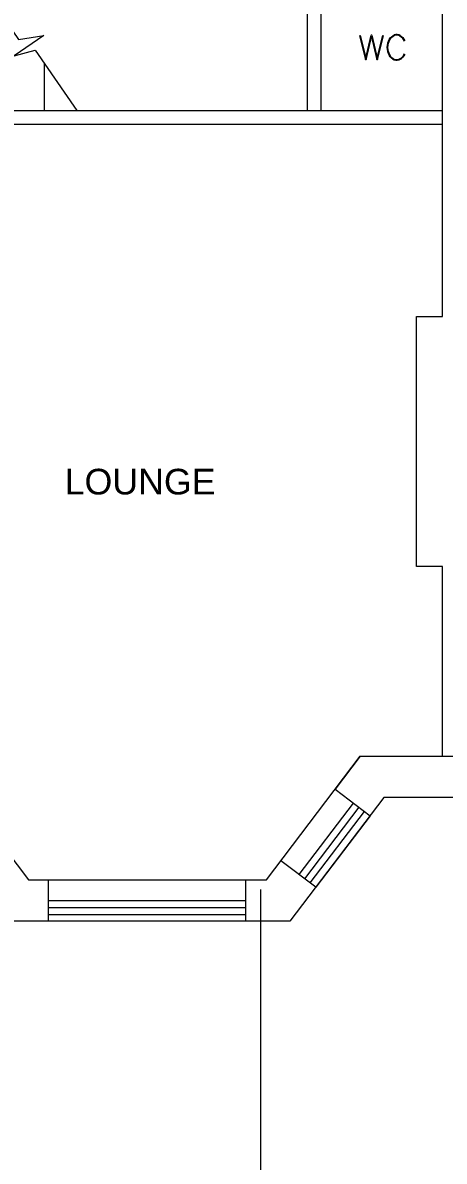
# Model space of a CAD drawing. Header units: millimetres. Extents: x -5841 to 140562, y 1006 to 102310.
# Drawn here: x 93730 to 96782, y 12008 to 20241 of the extents above; entities that cross this region are included whole.
import ezdxf

# ---------------------------------------------------------------- set-up
doc = ezdxf.new("R2010")
doc.units = ezdxf.units.MM
doc.header["$LTSCALE"] = 10
doc.layers.add('PDF18_0', color=7, linetype='Continuous')
doc.layers.add('PDF18_Text', color=7, linetype='Continuous')
doc.styles.add('PDF ArialMT', font='arial.ttf')

msp = doc.modelspace()

# ---------------------------------------------------------------- linework, layer by layer
at = {"layer": 'PDF18_0', "lineweight": 0}
for points in [[(92387.5, 19606), (92387.5, 20618.8), (95787.9, 20618.8), (95787.9, 19606)], [(95787.9, 20618.8), (95888.4, 20618.8), (95888.4, 19606)], [(93391.8, 20569), (93699.8, 20121.4), (93882.9, 20148.9), (93668.1, 20001.8), (93819.4, 20043), (94122.1, 19606)], [(96770, 19505.4), (96770, 20461.1), (96734, 20461.1), (96734, 20360.5), (96770, 20360.5)], [(96770, 14937.8), (97083.2, 14937.8), (97083.2, 19505.4), (97083.2, 20461.1), (96770, 20461.1)], [(93887.1, 19606), (93887.1, 19944.6)], [(92387.5, 17611.1), (92387.5, 18440.8), (92487, 18440.8), (92487, 17576.1), (92487, 15710.3), (92487, 14920.8), (93105, 14920.8), (93771.8, 14042.4), (95493.6, 14042.4), (96173.1, 14937.8), (96770, 14937.8), (96770, 16308.3), (96580.5, 16308.3), (96580.5, 18118), (96770, 18118), (96770, 19505.4), (92487, 19505.4), (92487, 19305.4), (92387.5, 19305.4), (92387.5, 19606), (96770, 19606)], [(97083.2, 14937.8), (97083.2, 14638.3), (96343.5, 14638.3), (95664, 13742.9), (93601.4, 13742.9), (92927.3, 14630.9), (92187.5, 14630.9), (92187.5, 15410.8), (91717.6, 15410.8), (91027.6, 15410.8), (90277.3, 15410.8), (90277.3, 15990.8), (90577.8, 15990.8), (90577.8, 15851.1)], [(96173.1, 14937.8), (95992.1, 14698.6), (96244, 14507), (95851.4, 13989.5), (95599.5, 14181.1)], [(95731.8, 14080.5), (96124.4, 14598.1)], [(95772, 14049.9), (96164.6, 14568.4)], [(95811.1, 14020.2), (96204.8, 14537.7)], [(93913.6, 14042.4), (93913.6, 13742.9)], [(95343.4, 14042.4), (95343.4, 13742.9)], [(95452.4, 8585.8), (95452.4, 13973.7)], [(93913.6, 13893.2), (95343.4, 13893.2)], [(93913.6, 13842.4), (95343.4, 13842.4)], [(93913.6, 13792.7), (95343.4, 13792.7)]]:
    msp.add_lwpolyline(points, dxfattribs=at)
at = {"layer": 'PDF18_0', "lineweight": 25}
msp.add_lwpolyline([(96171, 20151), (96213.3, 19975.3), (96254.6, 20151), (96295.8, 19975.3), (96338.2, 20151)], dxfattribs=at)
msp.add_ellipse((96437.1, 20063.3), major_axis=(-0.2, 90.4), ratio=0.752345, start_param=5.236935, end_param=4.181496, dxfattribs=at)

# ---------------------------------------------------------------- texts
at = {"layer": 'PDF18_Text', "insert": (94033.2, 16921.6), "char_height": 185.2, "attachment_point": 4, "style": 'PDF ArialMT'}
msp.add_mtext('LOUNGE', dxfattribs=at)

doc.saveas('drawing.dxf')
